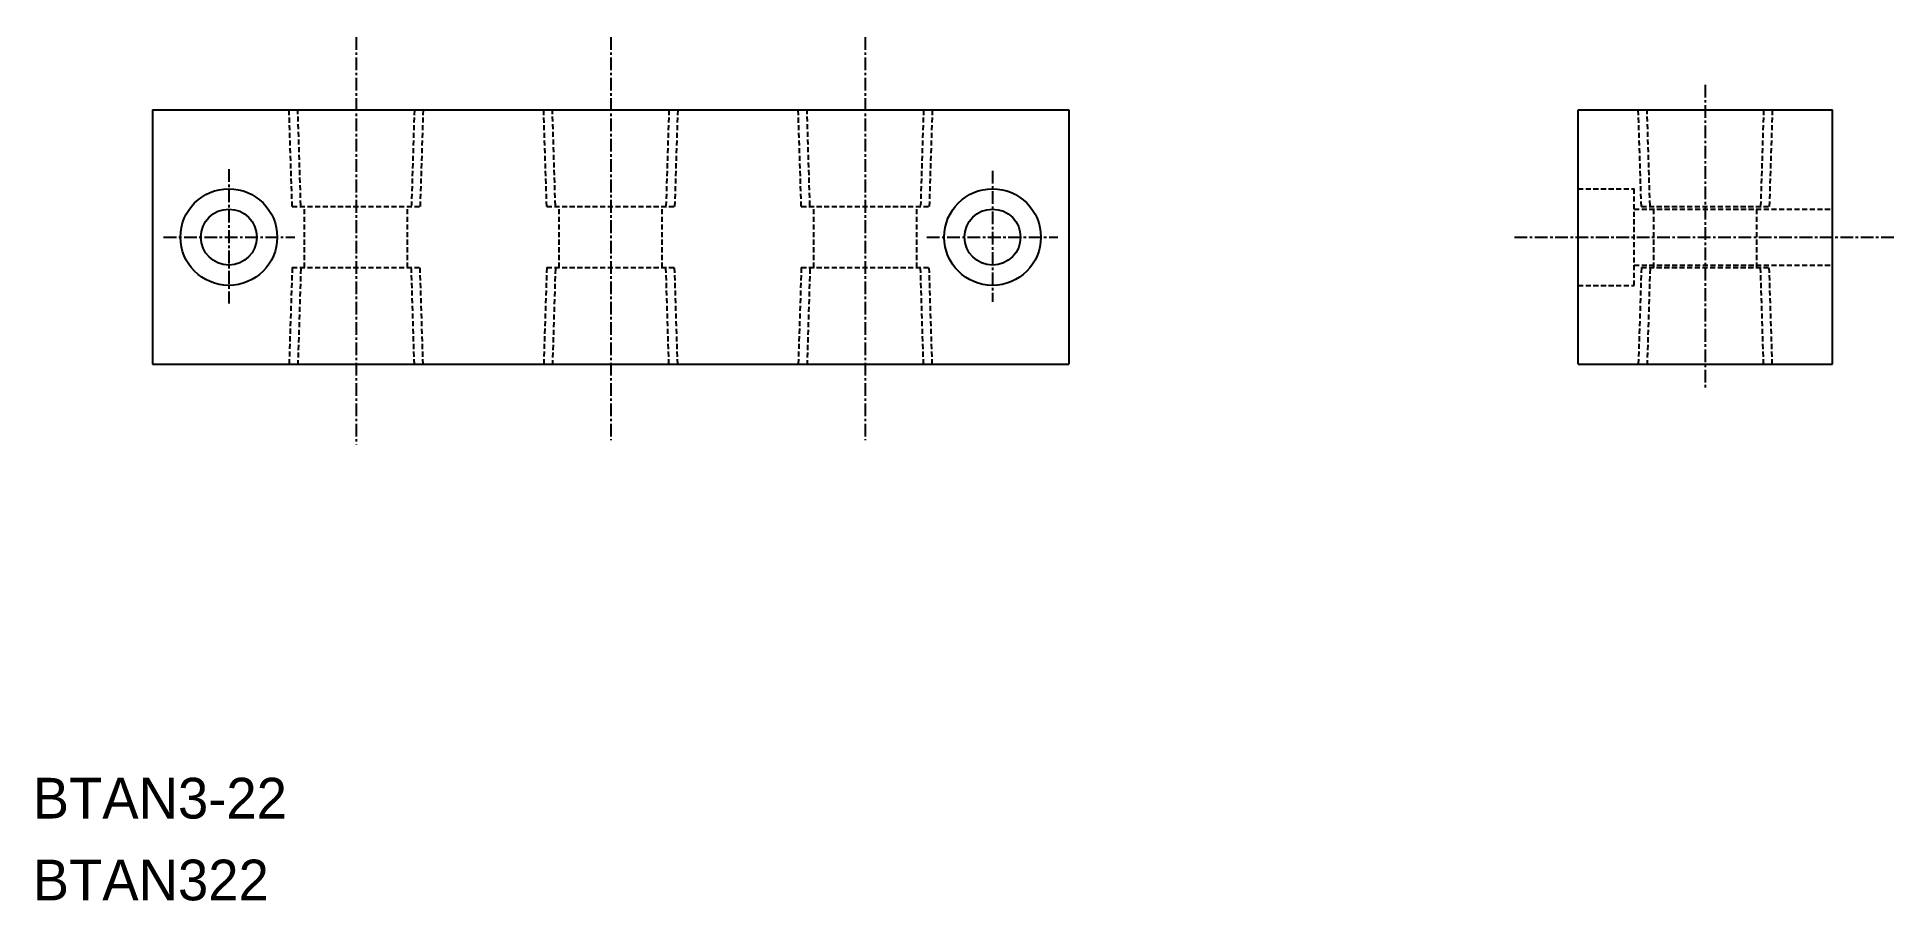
# Model space of a CAD drawing. Extents: x 4103 to 4285, y 16422 to 16507.
import ezdxf

# ---------------------------------------------------------------- set-up
doc = ezdxf.new("R2010")
doc.units = 0
doc.linetypes.add('CENTER', pattern=[2, 1.25, -0.25, 0.25, -0.25])
doc.linetypes.add('DASHED', pattern=[0.75, 0.5, -0.25])
doc.layers.get('0').update_dxf_attribs({"linetype": 'CONTINUOUS'})
doc.layers.add('CENTER', color=1, linetype='CENTER')

msp = doc.modelspace()

# ---------------------------------------------------------------- linework, layer by layer
at = {"color": 7, "linetype": 'CONTINUOUS'}
for p, q in [((4114.05, 16499.51), (4204.05, 16499.51)), ((4114.05, 16499.51), (4114.05, 16474.51)), ((4204.05, 16499.51), (4204.05, 16474.51)), ((4254.05, 16499.51), (4279.05, 16499.51)), ((4254.05, 16474.51), (4254.05, 16499.51)), ((4279.05, 16474.51), (4279.05, 16499.51)), ((4114.05, 16474.51), (4204.05, 16474.51)), ((4254.05, 16474.51), (4279.05, 16474.51))]:
    msp.add_line(p, q, dxfattribs=at)
at = {"color": 3, "linetype": 'DASHED'}
for p, q in [((4127.77, 16490.01), (4127.47, 16499.51)), ((4128.62, 16490.11), (4128.33, 16499.51)), ((4139.77, 16499.51), (4139.48, 16490.11)), ((4140.63, 16499.51), (4140.33, 16490.01)), ((4152.77, 16490.01), (4152.47, 16499.51)), ((4153.62, 16490.11), (4153.33, 16499.51)), ((4164.77, 16499.51), (4164.48, 16490.11)), ((4165.63, 16499.51), (4165.33, 16490.01)), ((4177.77, 16490.01), (4177.47, 16499.51)), ((4178.62, 16490.11), (4178.33, 16499.51)), ((4189.77, 16499.51), (4189.48, 16490.11)), ((4190.63, 16499.51), (4190.33, 16490.01)), ((4260.27, 16490.01), (4259.97, 16499.51)), ((4261.12, 16490.11), (4260.83, 16499.51)), ((4272.27, 16499.51), (4271.98, 16490.11)), ((4273.13, 16499.51), (4272.83, 16490.01)), ((4254.05, 16491.76), (4259.55, 16491.76)), ((4259.55, 16482.26), (4259.55, 16491.76)), ((4127.77, 16490.01), (4140.33, 16490.01)), ((4128.99, 16484.01), (4128.99, 16490.01)), ((4139.11, 16484.01), (4139.11, 16490.01)), ((4152.77, 16490.01), (4165.33, 16490.01)), ((4153.99, 16484.01), (4153.99, 16490.01)), ((4164.11, 16484.01), (4164.11, 16490.01)), ((4177.77, 16490.01), (4190.33, 16490.01)), ((4178.99, 16484.01), (4178.99, 16490.01)), ((4189.11, 16484.01), (4189.11, 16490.01)), ((4259.55, 16489.76), (4279.05, 16489.76)), ((4260.27, 16490.01), (4272.83, 16490.01)), ((4261.49, 16484.01), (4261.49, 16490.01)), ((4271.61, 16484.01), (4271.61, 16490.01)), ((4127.77, 16484.01), (4127.47, 16474.51)), ((4127.77, 16484.01), (4140.33, 16484.01)), ((4128.62, 16483.91), (4128.33, 16474.51)), ((4139.77, 16474.51), (4139.48, 16483.91)), ((4140.63, 16474.51), (4140.33, 16484.01)), ((4152.77, 16484.01), (4152.47, 16474.51)), ((4152.77, 16484.01), (4165.33, 16484.01)), ((4153.62, 16483.91), (4153.33, 16474.51)), ((4164.77, 16474.51), (4164.48, 16483.91)), ((4165.63, 16474.51), (4165.33, 16484.01)), ((4177.77, 16484.01), (4177.47, 16474.51)), ((4177.77, 16484.01), (4190.33, 16484.01)), ((4178.62, 16483.91), (4178.33, 16474.51)), ((4189.77, 16474.51), (4189.48, 16483.91)), ((4190.63, 16474.51), (4190.33, 16484.01)), ((4259.55, 16484.26), (4279.05, 16484.26)), ((4260.27, 16484.01), (4259.97, 16474.51)), ((4260.27, 16484.01), (4272.83, 16484.01)), ((4261.12, 16483.91), (4260.83, 16474.51)), ((4272.27, 16474.51), (4271.98, 16483.91)), ((4273.13, 16474.51), (4272.83, 16484.01)), ((4254.05, 16482.26), (4259.55, 16482.26))]:
    msp.add_line(p, q, dxfattribs=at)
at = {"color": 7, "linetype": 'CONTINUOUS'}
for centre, radius in [((4121.55, 16487.01), 4.75), ((4196.55, 16487.01), 4.75), ((4121.55, 16487.01), 2.75), ((4196.55, 16487.01), 2.75)]:
    msp.add_circle(centre, radius, dxfattribs=at)
at = {"layer": 'CENTER', "color": 1, "linetype": 'CENTER'}
for p, q in [((4134.05, 16506.66), (4134.05, 16466.63)), ((4159.05, 16506.66), (4159.05, 16467.06)), ((4184.05, 16506.66), (4184.05, 16467.06)), ((4266.55, 16501.98), (4266.55, 16472.19)), ((4121.55, 16493.68), (4121.55, 16480.5)), ((4196.55, 16493.52), (4196.55, 16480.66)), ((4115.15, 16487.01), (4128.02, 16487.01)), ((4190.1, 16487.01), (4202.97, 16487.01)), ((4247.81, 16487.01), (4285.16, 16487.01))]:
    msp.add_line(p, q, dxfattribs=at)

# ---------------------------------------------------------------- texts
at = {"color": 7, "linetype": 'CONTINUOUS'}
for s, p in [('BTAN3-22', (4102.29, 16429.87)), ('BTAN322', (4102.29, 16421.83))]:
    msp.add_text(s, height=4, dxfattribs=at).set_placement(p)

doc.saveas('drawing.dxf')
